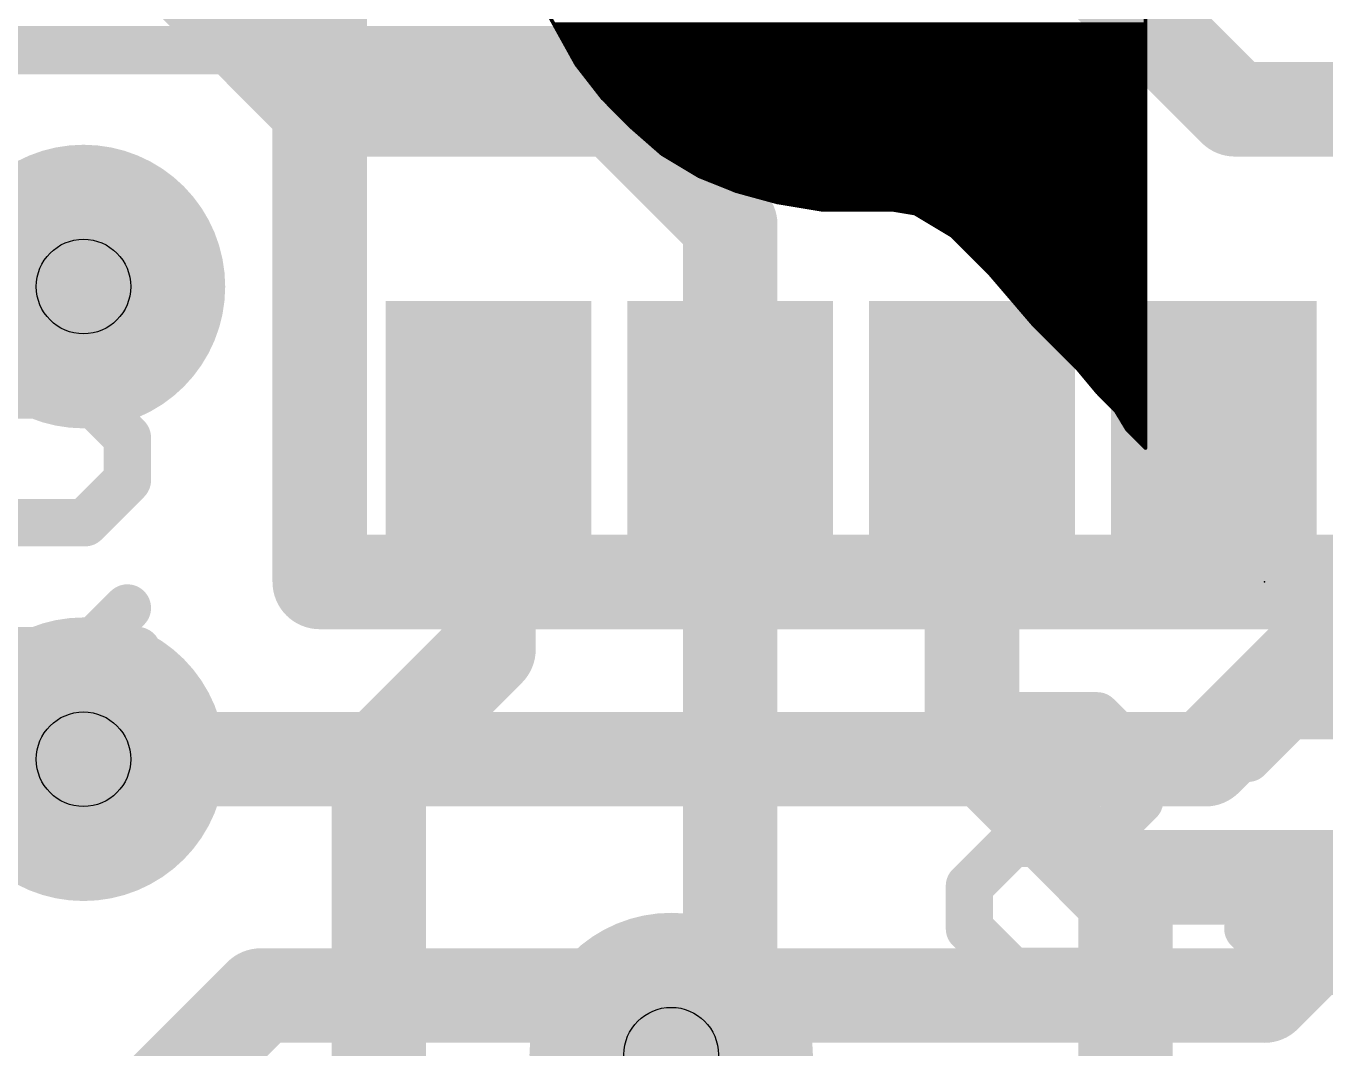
# Model space of a CAD drawing. Extents: x -47 to 60, y -34 to 22.
# Drawn here: x 4.132 to 7.627, y 8.746 to 11.495 of the extents above; entities that cross this region are included whole.
import ezdxf

# ---------------------------------------------------------------- set-up
doc = ezdxf.new("R2010")
doc.units = 0
for name, color, linetype in [('1', 12, 'CONTINUOUS'), ('16', 132, 'CONTINUOUS'), ('18', 110, 'CONTINUOUS'), ('21', 253, 'CONTINUOUS'), ('22', 53, 'CONTINUOUS'), ('23', 53, 'CONTINUOUS'), ('24', 53, 'CONTINUOUS'), ('29', 253, 'CONTINUOUS'), ('31', 253, 'CONTINUOUS'), ('44', 253, 'CONTINUOUS'), ('47', 253, 'CONTINUOUS')]:
    doc.layers.add(name, color=color, linetype=linetype)

# ---------------------------------------------------------------- blocks, each defined once
blk = doc.blocks.new('RECT')
blk.add_solid([(-0.5, -0.5), (0.5, -0.5), (-0.5, 0.5), (0.5, 0.5)])
blk = doc.blocks.new('ROUNDV')
at = {"const_width": 0.5}
blk.add_lwpolyline([(0, -0.25, 1), (0, 0.25, 1), (0, -0.25)], format="xyb", dxfattribs=at)

msp = doc.modelspace()

# ---------------------------------------------------------------- linework, layer by layer
at = {"layer": '1', "const_width": 0.254}
for points in [[(3.9688, 12.2238), (4.9213, 11.2713)], [(4.9213, 11.2713), (5.715, 11.2713)], [(5.715, 11.2713), (6.025, 10.9612)], [(6.025, 10.405), (6.025, 10.9612)], [(5.375, 10.405), (5.375, 9.82)], [(6.025, 10.405), (6.025, 8.89)], [(6.675, 10.405), (6.675, 9.5638)], [(5.375, 9.82), (5.08, 9.525)], [(6.675, 9.5638), (7.0313, 9.2075)], [(4.2862, 9.525), (5.08, 9.525)], [(8.89, 9.2075), (7.0313, 9.2075)], [(7.0313, 9.2075), (7.0875, 9.1513)], [(7.0875, 9.1513), (7.0875, 6.985)], [(4.2862, 8.4138), (4.7625, 8.89)], [(4.7625, 8.89), (5.7075, 8.89)], [(5.7075, 8.89), (5.8662, 8.7313)], [(6.025, 8.89), (5.8662, 8.7313)]]:
    msp.add_lwpolyline(points, dxfattribs=at)
at = {"layer": '1', "const_width": 0.127}
for points in [[(4.9213, 11.3347, 1), (4.9213, 11.2078)], [(5.7599, 11.3162, 1), (5.6701, 11.2263)], [(5.715, 11.2078, 1), (5.715, 11.3347)], [(4.8763, 11.2263, 1), (4.9662, 11.3162)], [(6.0885, 10.9612, 1), (5.9615, 10.9612)], [(5.9801, 10.9163, 1), (6.0699, 11.0062)], [(5.4385, 10.405, 1), (5.3115, 10.405)], [(6.0885, 10.405, 1), (5.9615, 10.405)], [(6.7385, 10.405, 1), (6.6115, 10.405)], [(5.9615, 10.405, 1), (6.0885, 10.405)], [(5.4199, 9.7751, 1), (5.3301, 9.8649)], [(5.3115, 9.82, 1), (5.4385, 9.82)], [(6.7199, 9.6087, 1), (6.6301, 9.5188)], [(4.2862, 9.5885, 1), (4.2862, 9.4615)], [(5.08, 9.4615, 1), (5.08, 9.5885)], [(5.0351, 9.5699, 1), (5.1249, 9.4801)], [(6.6115, 9.5638, 1), (6.7385, 9.5638)], [(7.0762, 9.2524, 1), (6.9863, 9.1626)], [(7.0313, 9.271, 1), (7.0313, 9.144)], [(6.9863, 9.1626, 1), (7.0762, 9.2524)], [(7.151, 9.1513, 1), (7.024, 9.1513)], [(7.0426, 9.1063, 1), (7.1324, 9.1962)], [(4.7625, 8.9535, 1), (4.7625, 8.8265)], [(4.8074, 8.8451, 1), (4.7176, 8.9349)], [(5.7524, 8.9349, 1), (5.6626, 8.8451)], [(5.7075, 8.8265, 1), (5.7075, 8.9535)], [(6.0699, 8.8451, 1), (5.9801, 8.9349)], [(5.9615, 8.89, 1), (6.0885, 8.89)], [(5.8213, 8.7762, 1), (5.9112, 8.6863)], [(5.8213, 8.6863, 1), (5.9112, 8.7762)]]:
    msp.add_lwpolyline(points, format="xyb", dxfattribs=at)
at = {"layer": '16', "const_width": 0.254}
for points in [[(7.3819, 11.2713), (5.1594, 13.4938)], [(8.7313, 11.2713), (7.3819, 11.2713)], [(8.255, 10.4775), (7.3025, 9.525)], [(3.6513, 10.16), (4.2862, 9.525)], [(8.5328, 9.9616), (7.4613, 8.89)], [(5.08, 9.525), (4.2862, 9.525)], [(7.3025, 9.525), (5.08, 9.525)], [(5.08, 8.4138), (5.08, 9.525)], [(6.025, 8.89), (5.8662, 8.7313)], [(7.4613, 8.89), (6.025, 8.89)]]:
    msp.add_lwpolyline(points, dxfattribs=at)
at = {"layer": '16', "const_width": 0.127}
for points in [[(7.3819, 11.3347, 1), (7.3819, 11.2078)], [(7.337, 11.2263, 1), (7.4268, 11.3162)], [(4.2862, 9.5885, 1), (4.2862, 9.4615)], [(5.08, 9.5885, 1), (5.08, 9.4615)], [(5.1435, 9.525, 1), (5.0165, 9.525)], [(5.08, 9.4615, 1), (5.08, 9.5885)], [(7.3025, 9.4615, 1), (7.3025, 9.5885)], [(4.2413, 9.4801, 1), (4.3312, 9.5699)], [(7.2576, 9.5699, 1), (7.3474, 9.4801)], [(6.025, 8.9535, 1), (6.025, 8.8265)], [(6.0699, 8.8451, 1), (5.9801, 8.9349)], [(7.4163, 8.9349, 1), (7.5062, 8.8451)], [(7.4613, 8.8265, 1), (7.4613, 8.9535)], [(5.8213, 8.7762, 1), (5.9112, 8.6863)]]:
    msp.add_lwpolyline(points, format="xyb", dxfattribs=at)
at = {"layer": '21'}
for points, const_width in [([(4.9213, 10.0013), (4.9213, 12.8588)], 0.254), ([(7.7788, 10.0013), (4.9213, 10.0013)], 0.254), ([(3.9733, 9.8171), (4.4309, 9.8171)], 0.127)]:
    msp.add_lwpolyline(points, dxfattribs=dict(at, const_width=const_width))
for points, const_width in [([(4.9213, 10.0648, 1), (4.9213, 9.9378)], 0.127), ([(4.8578, 10.0013, 1), (4.9848, 10.0013)], 0.127), ([(4.4309, 9.7853, 1), (4.4309, 9.8489)], 0.0635)]:
    msp.add_lwpolyline(points, format="xyb", dxfattribs=dict(at, const_width=const_width))
at = {"layer": '22'}
for points, const_width in [([(7.1413, 11.7313), (7.1413, 10.3613)], 0.01), ([(5.6113, 11.3913), (5.5113, 11.5713)], 0.01), ([(5.5508, 11.5), (7.1413, 11.5)], 0.01), ([(5.5564, 11.49), (7.1413, 11.49)], 0.01), ([(5.5619, 11.48), (7.1413, 11.48)], 0.01), ([(5.5675, 11.47), (7.1413, 11.47)], 0.01), ([(5.5731, 11.46), (7.1413, 11.46)], 0.01), ([(5.5786, 11.45), (7.1413, 11.45)], 0.01), ([(5.5842, 11.44), (7.1413, 11.44)], 0.01), ([(5.5897, 11.43), (7.1413, 11.43)], 0.01), ([(5.5953, 11.42), (7.1413, 11.42)], 0.01), ([(5.6008, 11.41), (7.1413, 11.41)], 0.01), ([(5.6064, 11.4), (7.1413, 11.4)], 0.01), ([(5.6813, 11.3013), (5.6113, 11.3913)], 0.01), ([(5.6122, 11.39), (7.1413, 11.39)], 0.01), ([(5.62, 11.38), (7.1413, 11.38)], 0.01), ([(5.6278, 11.37), (7.1413, 11.37)], 0.01), ([(5.6356, 11.36), (7.1413, 11.36)], 0.01), ([(5.6433, 11.35), (7.1413, 11.35)], 0.01), ([(5.6511, 11.34), (7.1413, 11.34)], 0.01), ([(5.6589, 11.33), (7.1413, 11.33)], 0.01), ([(5.6667, 11.32), (7.1413, 11.32)], 0.01), ([(5.6744, 11.31), (7.1413, 11.31)], 0.01), ([(5.7613, 11.2213), (5.6813, 11.3013)], 0.01), ([(5.6825, 11.3), (7.1413, 11.3)], 0.01), ([(5.6925, 11.29), (7.1413, 11.29)], 0.01), ([(5.7025, 11.28), (7.1413, 11.28)], 0.01), ([(5.7125, 11.27), (7.1413, 11.27)], 0.01), ([(5.7225, 11.26), (7.1413, 11.26)], 0.01), ([(5.7325, 11.25), (7.1413, 11.25)], 0.01), ([(5.7425, 11.24), (7.1413, 11.24)], 0.01), ([(5.7525, 11.23), (7.1413, 11.23)], 0.01), ([(5.8413, 11.1513), (5.7613, 11.2213)], 0.01), ([(5.7627, 11.22), (7.1413, 11.22)], 0.01), ([(5.7741, 11.21), (7.1413, 11.21)], 0.01), ([(5.7855, 11.2), (7.1413, 11.2)], 0.01), ([(5.797, 11.19), (7.1413, 11.19)], 0.01), ([(5.8084, 11.18), (7.1413, 11.18)], 0.01), ([(5.8198, 11.17), (7.1413, 11.17)], 0.01), ([(5.8313, 11.16), (7.1413, 11.16)], 0.01), ([(5.9413, 11.0913), (5.8413, 11.1513)], 0.01), ([(5.8433, 11.15), (7.1413, 11.15)], 0.01), ([(5.86, 11.14), (7.1413, 11.14)], 0.01), ([(5.8767, 11.13), (7.1413, 11.13)], 0.01), ([(5.8933, 11.12), (7.1413, 11.12)], 0.01), ([(5.91, 11.11), (7.1413, 11.11)], 0.01), ([(5.9267, 11.1), (7.1413, 11.1)], 0.01), ([(6.0413, 11.0513), (5.9413, 11.0913)], 0.01), ([(5.9444, 11.09), (7.1413, 11.09)], 0.01), ([(5.9694, 11.08), (7.1413, 11.08)], 0.01), ([(5.9944, 11.07), (7.1413, 11.07)], 0.01), ([(6.0194, 11.06), (7.1413, 11.06)], 0.01), ([(6.1513, 11.0213), (6.0413, 11.0513)], 0.01), ([(6.0458, 11.05), (7.1413, 11.05)], 0.01), ([(6.0825, 11.04), (7.1413, 11.04)], 0.01), ([(6.1192, 11.03), (7.1413, 11.03)], 0.01), ([(6.2713, 11.0013), (6.1513, 11.0213)], 0.01), ([(6.1588, 11.02), (7.1413, 11.02)], 0.01), ([(6.2188, 11.01), (7.1413, 11.01)], 0.01), ([(6.4613, 11.0013), (6.2713, 11.0013)], 0.01), ([(6.5213, 10.9913), (6.4613, 11.0013)], 0.01), ([(6.4688, 11), (7.1413, 11)], 0.01), ([(6.6213, 10.9313), (6.5213, 10.9913)], 0.01), ([(6.5233, 10.99), (7.1413, 10.99)], 0.01), ([(6.54, 10.98), (7.1413, 10.98)], 0.01), ([(6.5567, 10.97), (7.1413, 10.97)], 0.01), ([(6.5733, 10.96), (7.1413, 10.96)], 0.01), ([(6.59, 10.95), (7.1413, 10.95)], 0.01), ([(6.6067, 10.94), (7.1413, 10.94)], 0.01), ([(6.7213, 10.8313), (6.6213, 10.9313)], 0.01), ([(6.6225, 10.93), (7.1413, 10.93)], 0.01), ([(6.6325, 10.92), (7.1413, 10.92)], 0.01), ([(6.6425, 10.91), (7.1413, 10.91)], 0.01), ([(6.6525, 10.9), (7.1413, 10.9)], 0.01), ([(6.6625, 10.89), (7.1413, 10.89)], 0.01), ([(6.6725, 10.88), (7.1413, 10.88)], 0.01), ([(6.6825, 10.87), (7.1413, 10.87)], 0.01), ([(6.6925, 10.86), (7.1413, 10.86)], 0.01), ([(6.7025, 10.85), (7.1413, 10.85)], 0.01), ([(6.7125, 10.84), (7.1413, 10.84)], 0.01), ([(6.8413, 10.6913), (6.7213, 10.8313)], 0.01), ([(6.7223, 10.83), (7.1413, 10.83)], 0.01), ([(6.7309, 10.82), (7.1413, 10.82)], 0.01), ([(6.7395, 10.81), (7.1413, 10.81)], 0.01), ([(6.748, 10.8), (7.1413, 10.8)], 0.01), ([(6.7566, 10.79), (7.1413, 10.79)], 0.01), ([(6.7652, 10.78), (7.1413, 10.78)], 0.01), ([(6.7738, 10.77), (7.1413, 10.77)], 0.01), ([(6.7823, 10.76), (7.1413, 10.76)], 0.01), ([(6.7909, 10.75), (7.1413, 10.75)], 0.01), ([(6.7995, 10.74), (7.1413, 10.74)], 0.01), ([(6.808, 10.73), (7.1413, 10.73)], 0.01), ([(6.8166, 10.72), (7.1413, 10.72)], 0.01), ([(6.8252, 10.71), (7.1413, 10.71)], 0.01), ([(6.8338, 10.7), (7.1413, 10.7)], 0.01), ([(6.9613, 10.5713), (6.8413, 10.6913)], 0.01), ([(6.8425, 10.69), (7.1413, 10.69)], 0.01), ([(6.8525, 10.68), (7.1413, 10.68)], 0.01), ([(6.8625, 10.67), (7.1413, 10.67)], 0.01), ([(6.8725, 10.66), (7.1413, 10.66)], 0.01), ([(6.8825, 10.65), (7.1413, 10.65)], 0.01), ([(6.8925, 10.64), (7.1413, 10.64)], 0.01), ([(6.9025, 10.63), (7.1413, 10.63)], 0.01), ([(6.9125, 10.62), (7.1413, 10.62)], 0.01), ([(6.9225, 10.61), (7.1413, 10.61)], 0.01), ([(6.9325, 10.6), (7.1413, 10.6)], 0.01), ([(6.9425, 10.59), (7.1413, 10.59)], 0.01), ([(4.0611, 10.5035), (4.2899, 10.5035)], 0.127), ([(4.2899, 10.5035), (4.4042, 10.3891)], 0.127), ([(6.9525, 10.58), (7.1413, 10.58)], 0.01), ([(7.0113, 10.5113), (6.9613, 10.5713)], 0.01), ([(6.9623, 10.57), (7.1413, 10.57)], 0.01), ([(6.9706, 10.56), (7.1413, 10.56)], 0.01), ([(6.979, 10.55), (7.1413, 10.55)], 0.01), ([(6.9873, 10.54), (7.1413, 10.54)], 0.01), ([(6.9956, 10.53), (7.1413, 10.53)], 0.01), ([(7.004, 10.52), (7.1413, 10.52)], 0.01), ([(7.0613, 10.4612), (7.0113, 10.5113)], 0.01), ([(7.0125, 10.51), (7.1413, 10.51)], 0.01), ([(7.0225, 10.5), (7.1413, 10.5)], 0.01), ([(7.0325, 10.49), (7.1413, 10.49)], 0.01), ([(4.4042, 10.3891), (4.4042, 10.2747)], 0.127), ([(7.0425, 10.48), (7.1413, 10.48)], 0.01), ([(7.0525, 10.47), (7.1413, 10.47)], 0.01), ([(7.0913, 10.4113), (7.0613, 10.4612)], 0.01), ([(7.062, 10.46), (7.1413, 10.46)], 0.01), ([(7.068, 10.45), (7.1413, 10.45)], 0.01), ([(7.074, 10.44), (7.1413, 10.44)], 0.01), ([(7.08, 10.43), (7.1413, 10.43)], 0.01), ([(7.086, 10.42), (7.1413, 10.42)], 0.01), ([(7.1413, 10.3613), (7.0913, 10.4113)], 0.01), ([(7.0925, 10.41), (7.1413, 10.41)], 0.01), ([(7.1025, 10.4), (7.1413, 10.4)], 0.01), ([(7.1125, 10.39), (7.1413, 10.39)], 0.01), ([(7.1225, 10.38), (7.1413, 10.38)], 0.01), ([(7.1325, 10.37), (7.1413, 10.37)], 0.01), ([(4.4042, 10.2747), (4.2899, 10.1603)], 0.127), ([(4.2899, 10.1603), (4.0611, 10.1603)], 0.127), ([(4.2899, 9.8171), (4.4042, 9.9315)], 0.127), ([(4.0611, 9.8171), (4.2899, 9.8171)], 0.127), ([(6.668, 9.5274), (6.7824, 9.6418)], 0.127), ([(6.7824, 9.6418), (7.0112, 9.6418)], 0.127), ([(7.0112, 9.6418), (7.1256, 9.5274)], 0.127), ([(7.4164, 9.5274), (7.5308, 9.6418)], 0.127), ([(7.5308, 9.6418), (7.7596, 9.6418)], 0.127), ([(7.1256, 9.5274), (7.1256, 9.413)], 0.127), ([(7.1256, 9.413), (7.0112, 9.2986)], 0.127), ([(6.7824, 9.2986), (6.668, 9.1842)], 0.127), ([(7.0112, 9.2986), (6.7824, 9.2986)], 0.127), ([(6.668, 9.1842), (6.668, 9.0698)], 0.127), ([(6.668, 9.0698), (6.7824, 8.9554)], 0.127), ([(7.0112, 8.9554), (7.1256, 9.0698)], 0.127), ([(7.5308, 8.9554), (7.4164, 9.0698)], 0.127), ([(6.7824, 8.9554), (7.0112, 8.9554)], 0.127), ([(7.7596, 8.9554), (7.5308, 8.9554)], 0.127)]:
    msp.add_lwpolyline(points, dxfattribs=dict(at, const_width=const_width))
for points, const_width in [([(5.5508, 11.5025, 1), (5.5508, 11.4975)], 0.005), ([(7.1413, 11.4975, 1), (7.1413, 11.5025)], 0.005), ([(5.5564, 11.4925, 1), (5.5564, 11.4875)], 0.005), ([(5.5619, 11.4825, 1), (5.5619, 11.4775)], 0.005), ([(5.5675, 11.4725, 1), (5.5675, 11.4675)], 0.005), ([(5.5731, 11.4625, 1), (5.5731, 11.4575)], 0.005), ([(7.1413, 11.4875, 1), (7.1413, 11.4925)], 0.005), ([(7.1413, 11.4775, 1), (7.1413, 11.4825)], 0.005), ([(7.1413, 11.4675, 1), (7.1413, 11.4725)], 0.005), ([(7.1413, 11.4575, 1), (7.1413, 11.4625)], 0.005), ([(5.5786, 11.4525, 1), (5.5786, 11.4475)], 0.005), ([(5.5842, 11.4425, 1), (5.5842, 11.4375)], 0.005), ([(5.5897, 11.4325, 1), (5.5897, 11.4275)], 0.005), ([(7.1413, 11.4475, 1), (7.1413, 11.4525)], 0.005), ([(7.1413, 11.4375, 1), (7.1413, 11.4425)], 0.005), ([(7.1413, 11.4275, 1), (7.1413, 11.4325)], 0.005), ([(5.5953, 11.4225, 1), (5.5953, 11.4175)], 0.005), ([(5.6008, 11.4125, 1), (5.6008, 11.4075)], 0.005), ([(5.6064, 11.4025, 1), (5.6064, 11.3975)], 0.005), ([(5.6132, 11.3928, 1), (5.6093, 11.3897)], 0.005), ([(5.6091, 11.39, 1), (5.6134, 11.3925)], 0.005), ([(5.6122, 11.3925, 1), (5.6122, 11.3875)], 0.005), ([(7.1413, 11.4175, 1), (7.1413, 11.4225)], 0.005), ([(7.1413, 11.4075, 1), (7.1413, 11.4125)], 0.005), ([(7.1413, 11.3975, 1), (7.1413, 11.4025)], 0.005), ([(7.1413, 11.3875, 1), (7.1413, 11.3925)], 0.005), ([(5.62, 11.3825, 1), (5.62, 11.3775)], 0.005), ([(5.6278, 11.3725, 1), (5.6278, 11.3675)], 0.005), ([(5.6356, 11.3625, 1), (5.6356, 11.3575)], 0.005), ([(7.1413, 11.3775, 1), (7.1413, 11.3825)], 0.005), ([(7.1413, 11.3675, 1), (7.1413, 11.3725)], 0.005), ([(7.1413, 11.3575, 1), (7.1413, 11.3625)], 0.005), ([(5.6433, 11.3525, 1), (5.6433, 11.3475)], 0.005), ([(5.6511, 11.3425, 1), (5.6511, 11.3375)], 0.005), ([(5.6589, 11.3325, 1), (5.6589, 11.3275)], 0.005), ([(5.6667, 11.3225, 1), (5.6667, 11.3175)], 0.005), ([(7.1413, 11.3475, 1), (7.1413, 11.3525)], 0.005), ([(7.1413, 11.3375, 1), (7.1413, 11.3425)], 0.005), ([(7.1413, 11.3275, 1), (7.1413, 11.3325)], 0.005), ([(7.1413, 11.3175, 1), (7.1413, 11.3225)], 0.005), ([(5.6744, 11.3125, 1), (5.6744, 11.3075)], 0.005), ([(5.683, 11.303, 1), (5.6795, 11.2995)], 0.005), ([(5.6793, 11.2997, 1), (5.6832, 11.3028)], 0.005), ([(5.6825, 11.3025, 1), (5.6825, 11.2975)], 0.005), ([(5.6925, 11.2925, 1), (5.6925, 11.2875)], 0.005), ([(7.1413, 11.3075, 1), (7.1413, 11.3125)], 0.005), ([(7.1413, 11.2975, 1), (7.1413, 11.3025)], 0.005), ([(7.1413, 11.2875, 1), (7.1413, 11.2925)], 0.005), ([(5.7025, 11.2825, 1), (5.7025, 11.2775)], 0.005), ([(5.7125, 11.2725, 1), (5.7125, 11.2675)], 0.005), ([(5.7225, 11.2625, 1), (5.7225, 11.2575)], 0.005), ([(5.7325, 11.2525, 1), (5.7325, 11.2475)], 0.005), ([(7.1413, 11.2775, 1), (7.1413, 11.2825)], 0.005), ([(7.1413, 11.2675, 1), (7.1413, 11.2725)], 0.005), ([(7.1413, 11.2575, 1), (7.1413, 11.2625)], 0.005), ([(7.1413, 11.2475, 1), (7.1413, 11.2525)], 0.005), ([(5.7425, 11.2425, 1), (5.7425, 11.2375)], 0.005), ([(5.7525, 11.2325, 1), (5.7525, 11.2275)], 0.005), ([(5.7629, 11.2231, 1), (5.7596, 11.2194)], 0.005), ([(5.7595, 11.2195, 1), (5.763, 11.223)], 0.005), ([(5.7627, 11.2225, 1), (5.7627, 11.2175)], 0.005), ([(7.1413, 11.2375, 1), (7.1413, 11.2425)], 0.005), ([(7.1413, 11.2275, 1), (7.1413, 11.2325)], 0.005), ([(7.1413, 11.2175, 1), (7.1413, 11.2225)], 0.005), ([(5.7741, 11.2125, 1), (5.7741, 11.2075)], 0.005), ([(5.7855, 11.2025, 1), (5.7855, 11.1975)], 0.005), ([(5.797, 11.1925, 1), (5.797, 11.1875)], 0.005), ([(5.8084, 11.1825, 1), (5.8084, 11.1775)], 0.005), ([(7.1413, 11.2075, 1), (7.1413, 11.2125)], 0.005), ([(7.1413, 11.1975, 1), (7.1413, 11.2025)], 0.005), ([(7.1413, 11.1875, 1), (7.1413, 11.1925)], 0.005), ([(7.1413, 11.1775, 1), (7.1413, 11.1825)], 0.005), ([(5.8198, 11.1725, 1), (5.8198, 11.1675)], 0.005), ([(5.8313, 11.1625, 1), (5.8313, 11.1575)], 0.005), ([(5.8425, 11.1534, 1), (5.84, 11.1491)], 0.005), ([(5.8396, 11.1494, 1), (5.8429, 11.1531)], 0.005), ([(5.8433, 11.1525, 1), (5.8433, 11.1475)], 0.005), ([(7.1413, 11.1675, 1), (7.1413, 11.1725)], 0.005), ([(7.1413, 11.1575, 1), (7.1413, 11.1625)], 0.005), ([(7.1413, 11.1475, 1), (7.1413, 11.1525)], 0.005), ([(5.86, 11.1425, 1), (5.86, 11.1375)], 0.005), ([(5.8767, 11.1325, 1), (5.8767, 11.1275)], 0.005), ([(5.8933, 11.1225, 1), (5.8933, 11.1175)], 0.005), ([(5.91, 11.1125, 1), (5.91, 11.1075)], 0.005), ([(7.1413, 11.1375, 1), (7.1413, 11.1425)], 0.005), ([(7.1413, 11.1275, 1), (7.1413, 11.1325)], 0.005), ([(7.1413, 11.1175, 1), (7.1413, 11.1225)], 0.005), ([(7.1413, 11.1075, 1), (7.1413, 11.1125)], 0.005), ([(5.9267, 11.1025, 1), (5.9267, 11.0975)], 0.005), ([(5.9422, 11.0936, 1), (5.9403, 11.0889)], 0.005), ([(5.94, 11.0891, 1), (5.9425, 11.0934)], 0.005), ([(5.9444, 11.0925, 1), (5.9444, 11.0875)], 0.005), ([(5.9694, 11.0825, 1), (5.9694, 11.0775)], 0.005), ([(7.1413, 11.0975, 1), (7.1413, 11.1025)], 0.005), ([(7.1413, 11.0875, 1), (7.1413, 11.0925)], 0.005), ([(7.1413, 11.0775, 1), (7.1413, 11.0825)], 0.005), ([(5.9944, 11.0725, 1), (5.9944, 11.0675)], 0.005), ([(6.0194, 11.0625, 1), (6.0194, 11.0575)], 0.005), ([(6.0419, 11.0537, 1), (6.0406, 11.0488)], 0.005), ([(6.0403, 11.0489, 1), (6.0422, 11.0536)], 0.005), ([(6.0458, 11.0525, 1), (6.0458, 11.0475)], 0.005), ([(6.0825, 11.0425, 1), (6.0825, 11.0375)], 0.005), ([(7.1413, 11.0675, 1), (7.1413, 11.0725)], 0.005), ([(7.1413, 11.0575, 1), (7.1413, 11.0625)], 0.005), ([(7.1413, 11.0475, 1), (7.1413, 11.0525)], 0.005), ([(7.1413, 11.0375, 1), (7.1413, 11.0425)], 0.005), ([(6.1192, 11.0325, 1), (6.1192, 11.0275)], 0.005), ([(6.1517, 11.0237, 1), (6.1508, 11.0188)], 0.005), ([(6.1506, 11.0188, 1), (6.1519, 11.0237)], 0.005), ([(6.1588, 11.0225, 1), (6.1588, 11.0175)], 0.005), ([(6.2188, 11.0125, 1), (6.2188, 11.0075)], 0.005), ([(7.1413, 11.0275, 1), (7.1413, 11.0325)], 0.005), ([(7.1413, 11.0175, 1), (7.1413, 11.0225)], 0.005), ([(7.1413, 11.0075, 1), (7.1413, 11.0125)], 0.005), ([(6.2713, 11.0038, 1), (6.2713, 10.9988)], 0.005), ([(6.2708, 10.9988, 1), (6.2717, 11.0037)], 0.005), ([(6.4617, 11.0037, 1), (6.4608, 10.9988)], 0.005), ([(6.4613, 10.9988, 1), (6.4613, 11.0038)], 0.005), ([(6.4688, 11.0025, 1), (6.4688, 10.9975)], 0.005), ([(6.5225, 10.9934, 1), (6.52, 10.9891)], 0.005), ([(6.5208, 10.9888, 1), (6.5217, 10.9937)], 0.005), ([(6.5233, 10.9925, 1), (6.5233, 10.9875)], 0.005), ([(6.54, 10.9825, 1), (6.54, 10.9775)], 0.005), ([(6.5567, 10.9725, 1), (6.5567, 10.9675)], 0.005), ([(7.1413, 10.9975, 1), (7.1413, 11.0025)], 0.005), ([(7.1413, 10.9875, 1), (7.1413, 10.9925)], 0.005), ([(7.1413, 10.9775, 1), (7.1413, 10.9825)], 0.005), ([(7.1413, 10.9675, 1), (7.1413, 10.9725)], 0.005), ([(6.5733, 10.9625, 1), (6.5733, 10.9575)], 0.005), ([(6.59, 10.9525, 1), (6.59, 10.9475)], 0.005), ([(6.6067, 10.9425, 1), (6.6067, 10.9375)], 0.005), ([(7.1413, 10.9575, 1), (7.1413, 10.9625)], 0.005), ([(7.1413, 10.9475, 1), (7.1413, 10.9525)], 0.005), ([(7.1413, 10.9375, 1), (7.1413, 10.9425)], 0.005), ([(6.623, 10.933, 1), (6.6195, 10.9295)], 0.005), ([(6.62, 10.9291, 1), (6.6225, 10.9334)], 0.005), ([(6.6225, 10.9325, 1), (6.6225, 10.9275)], 0.005), ([(6.6325, 10.9225, 1), (6.6325, 10.9175)], 0.005), ([(6.6425, 10.9125, 1), (6.6425, 10.9075)], 0.005), ([(6.6525, 10.9025, 1), (6.6525, 10.8975)], 0.005), ([(7.1413, 10.9275, 1), (7.1413, 10.9325)], 0.005), ([(7.1413, 10.9175, 1), (7.1413, 10.9225)], 0.005), ([(7.1413, 10.9075, 1), (7.1413, 10.9125)], 0.005), ([(7.1413, 10.8975, 1), (7.1413, 10.9025)], 0.005), ([(6.6625, 10.8925, 1), (6.6625, 10.8875)], 0.005), ([(6.6725, 10.8825, 1), (6.6725, 10.8775)], 0.005), ([(6.6825, 10.8725, 1), (6.6825, 10.8675)], 0.005), ([(7.1413, 10.8875, 1), (7.1413, 10.8925)], 0.005), ([(7.1413, 10.8775, 1), (7.1413, 10.8825)], 0.005), ([(7.1413, 10.8675, 1), (7.1413, 10.8725)], 0.005), ([(6.6925, 10.8625, 1), (6.6925, 10.8575)], 0.005), ([(6.7025, 10.8525, 1), (6.7025, 10.8475)], 0.005), ([(6.7125, 10.8425, 1), (6.7125, 10.8375)], 0.005), ([(6.7231, 10.8329, 1), (6.7194, 10.8296)], 0.005), ([(6.7195, 10.8295, 1), (6.723, 10.833)], 0.005), ([(6.7223, 10.8325, 1), (6.7223, 10.8275)], 0.005), ([(7.1413, 10.8575, 1), (7.1413, 10.8625)], 0.005), ([(7.1413, 10.8475, 1), (7.1413, 10.8525)], 0.005), ([(7.1413, 10.8375, 1), (7.1413, 10.8425)], 0.005), ([(7.1413, 10.8275, 1), (7.1413, 10.8325)], 0.005), ([(6.7309, 10.8225, 1), (6.7309, 10.8175)], 0.005), ([(6.7395, 10.8125, 1), (6.7395, 10.8075)], 0.005), ([(6.748, 10.8025, 1), (6.748, 10.7975)], 0.005), ([(7.1413, 10.8175, 1), (7.1413, 10.8225)], 0.005), ([(7.1413, 10.8075, 1), (7.1413, 10.8125)], 0.005), ([(7.1413, 10.7975, 1), (7.1413, 10.8025)], 0.005), ([(6.7566, 10.7925, 1), (6.7566, 10.7875)], 0.005), ([(6.7652, 10.7825, 1), (6.7652, 10.7775)], 0.005), ([(6.7738, 10.7725, 1), (6.7738, 10.7675)], 0.005), ([(6.7823, 10.7625, 1), (6.7823, 10.7575)], 0.005), ([(7.1413, 10.7875, 1), (7.1413, 10.7925)], 0.005), ([(7.1413, 10.7775, 1), (7.1413, 10.7825)], 0.005), ([(7.1413, 10.7675, 1), (7.1413, 10.7725)], 0.005), ([(7.1413, 10.7575, 1), (7.1413, 10.7625)], 0.005), ([(6.7909, 10.7525, 1), (6.7909, 10.7475)], 0.005), ([(6.7995, 10.7425, 1), (6.7995, 10.7375)], 0.005), ([(6.808, 10.7325, 1), (6.808, 10.7275)], 0.005), ([(7.1413, 10.7475, 1), (7.1413, 10.7525)], 0.005), ([(7.1413, 10.7375, 1), (7.1413, 10.7425)], 0.005), ([(7.1413, 10.7275, 1), (7.1413, 10.7325)], 0.005), ([(6.8166, 10.7225, 1), (6.8166, 10.7175)], 0.005), ([(6.8252, 10.7125, 1), (6.8252, 10.7075)], 0.005), ([(6.8338, 10.7025, 1), (6.8338, 10.6975)], 0.005), ([(6.843, 10.693, 1), (6.8395, 10.6895)], 0.005), ([(6.8394, 10.6896, 1), (6.8431, 10.6929)], 0.005), ([(7.1413, 10.7175, 1), (7.1413, 10.7225)], 0.005), ([(7.1413, 10.7075, 1), (7.1413, 10.7125)], 0.005), ([(7.1413, 10.6975, 1), (7.1413, 10.7025)], 0.005), ([(6.8425, 10.6925, 1), (6.8425, 10.6875)], 0.005), ([(6.8525, 10.6825, 1), (6.8525, 10.6775)], 0.005), ([(6.8625, 10.6725, 1), (6.8625, 10.6675)], 0.005), ([(6.8725, 10.6625, 1), (6.8725, 10.6575)], 0.005), ([(7.1413, 10.6875, 1), (7.1413, 10.6925)], 0.005), ([(7.1413, 10.6775, 1), (7.1413, 10.6825)], 0.005), ([(7.1413, 10.6675, 1), (7.1413, 10.6725)], 0.005), ([(7.1413, 10.6575, 1), (7.1413, 10.6625)], 0.005), ([(6.8825, 10.6525, 1), (6.8825, 10.6475)], 0.005), ([(6.8925, 10.6425, 1), (6.8925, 10.6375)], 0.005), ([(6.9025, 10.6325, 1), (6.9025, 10.6275)], 0.005), ([(7.1413, 10.6475, 1), (7.1413, 10.6525)], 0.005), ([(7.1413, 10.6375, 1), (7.1413, 10.6425)], 0.005), ([(7.1413, 10.6275, 1), (7.1413, 10.6325)], 0.005), ([(6.9125, 10.6225, 1), (6.9125, 10.6175)], 0.005), ([(6.9225, 10.6125, 1), (6.9225, 10.6075)], 0.005), ([(6.9325, 10.6025, 1), (6.9325, 10.5975)], 0.005), ([(6.9425, 10.5925, 1), (6.9425, 10.5875)], 0.005), ([(7.1413, 10.6175, 1), (7.1413, 10.6225)], 0.005), ([(7.1413, 10.6075, 1), (7.1413, 10.6125)], 0.005), ([(7.1413, 10.5975, 1), (7.1413, 10.6025)], 0.005), ([(7.1413, 10.5875, 1), (7.1413, 10.5925)], 0.005), ([(4.3123, 10.5259, 1), (4.2674, 10.481)], 0.0635), ([(4.2899, 10.4717, 1), (4.2899, 10.5352)], 0.0635), ([(6.9525, 10.5825, 1), (6.9525, 10.5775)], 0.005), ([(6.9632, 10.5729, 1), (6.9593, 10.5696)], 0.005), ([(6.9595, 10.5695, 1), (6.963, 10.573)], 0.005), ([(6.9623, 10.5725, 1), (6.9623, 10.5675)], 0.005), ([(6.9706, 10.5625, 1), (6.9706, 10.5575)], 0.005), ([(7.1413, 10.5775, 1), (7.1413, 10.5825)], 0.005), ([(7.1413, 10.5675, 1), (7.1413, 10.5725)], 0.005), ([(7.1413, 10.5575, 1), (7.1413, 10.5625)], 0.005), ([(6.979, 10.5525, 1), (6.979, 10.5475)], 0.005), ([(6.9873, 10.5425, 1), (6.9873, 10.5375)], 0.005), ([(6.9956, 10.5325, 1), (6.9956, 10.5275)], 0.005), ([(7.004, 10.5225, 1), (7.004, 10.5175)], 0.005), ([(7.1413, 10.5475, 1), (7.1413, 10.5525)], 0.005), ([(7.1413, 10.5375, 1), (7.1413, 10.5425)], 0.005), ([(7.1413, 10.5275, 1), (7.1413, 10.5325)], 0.005), ([(7.1413, 10.5175, 1), (7.1413, 10.5225)], 0.005), ([(7.013, 10.513, 1), (7.0095, 10.5095)], 0.005), ([(7.0093, 10.5096, 1), (7.0132, 10.5129)], 0.005), ([(7.0125, 10.5125, 1), (7.0125, 10.5075)], 0.005), ([(7.0225, 10.5025, 1), (7.0225, 10.4975)], 0.005), ([(7.0325, 10.4925, 1), (7.0325, 10.4875)], 0.005), ([(7.1413, 10.5075, 1), (7.1413, 10.5125)], 0.005), ([(7.1413, 10.4975, 1), (7.1413, 10.5025)], 0.005), ([(7.1413, 10.4875, 1), (7.1413, 10.4925)], 0.005), ([(4.436, 10.3891, 1), (4.3725, 10.3891)], 0.0635), ([(7.0425, 10.4825, 1), (7.0425, 10.4775)], 0.005), ([(7.0525, 10.4725, 1), (7.0525, 10.4675)], 0.005), ([(7.0634, 10.4625, 1), (7.0591, 10.46)], 0.005), ([(7.0595, 10.4595, 1), (7.063, 10.463)], 0.005), ([(7.062, 10.4625, 1), (7.062, 10.4575)], 0.005), ([(7.068, 10.4525, 1), (7.068, 10.4475)], 0.005), ([(7.1413, 10.4775, 1), (7.1413, 10.4825)], 0.005), ([(7.1413, 10.4675, 1), (7.1413, 10.4725)], 0.005), ([(7.1413, 10.4575, 1), (7.1413, 10.4625)], 0.005), ([(7.1413, 10.4475, 1), (7.1413, 10.4525)], 0.005), ([(4.3818, 10.3666, 1), (4.4267, 10.4115)], 0.0635), ([(7.074, 10.4425, 1), (7.074, 10.4375)], 0.005), ([(7.08, 10.4325, 1), (7.08, 10.4275)], 0.005), ([(7.086, 10.4225, 1), (7.086, 10.4175)], 0.005), ([(7.093, 10.413, 1), (7.0895, 10.4095)], 0.005), ([(7.1413, 10.4375, 1), (7.1413, 10.4425)], 0.005), ([(7.1413, 10.4275, 1), (7.1413, 10.4325)], 0.005), ([(7.1413, 10.4175, 1), (7.1413, 10.4225)], 0.005), ([(7.0891, 10.41, 1), (7.0934, 10.4125)], 0.005), ([(7.0925, 10.4125, 1), (7.0925, 10.4075)], 0.005), ([(7.1025, 10.4025, 1), (7.1025, 10.3975)], 0.005), ([(7.1125, 10.3925, 1), (7.1125, 10.3875)], 0.005), ([(7.1225, 10.3825, 1), (7.1225, 10.3775)], 0.005), ([(7.1413, 10.4075, 1), (7.1413, 10.4125)], 0.005), ([(7.1413, 10.3975, 1), (7.1413, 10.4025)], 0.005), ([(7.1413, 10.3875, 1), (7.1413, 10.3925)], 0.005), ([(7.1413, 10.3775, 1), (7.1413, 10.3825)], 0.005), ([(7.1325, 10.3725, 1), (7.1325, 10.3675)], 0.005), ([(7.1387, 10.3613, 1), (7.1438, 10.3613)], 0.005), ([(7.1395, 10.3595, 1), (7.143, 10.363)], 0.005), ([(7.1413, 10.3675, 1), (7.1413, 10.3725)], 0.005), ([(4.4267, 10.2522, 1), (4.3818, 10.2971)], 0.0635), ([(4.3725, 10.2747, 1), (4.436, 10.2747)], 0.0635), ([(4.2674, 10.1827, 1), (4.3123, 10.1378)], 0.0635), ([(4.2899, 10.1285, 1), (4.2899, 10.192)], 0.0635), ([(4.4267, 9.909, 1), (4.3818, 9.9539)], 0.0635), ([(4.2674, 9.8396, 1), (4.3123, 9.7946)], 0.0635), ([(4.2899, 9.7853, 1), (4.2899, 9.8489)], 0.0635), ([(6.7824, 9.6735, 1), (6.7824, 9.61)], 0.0635), ([(6.8048, 9.6193, 1), (6.7599, 9.6642)], 0.0635), ([(7.0336, 9.6642, 1), (6.9887, 9.6193)], 0.0635), ([(7.0112, 9.61, 1), (7.0112, 9.6735)], 0.0635), ([(7.5308, 9.6735, 1), (7.5308, 9.61)], 0.0635), ([(7.5533, 9.6193, 1), (7.5084, 9.6642)], 0.0635), ([(6.6455, 9.5498, 1), (6.6904, 9.5049)], 0.0635), ([(7.1573, 9.5274, 1), (7.0938, 9.5274)], 0.0635), ([(7.1031, 9.5049, 1), (7.148, 9.5498)], 0.0635), ([(7.394, 9.5498, 1), (7.4389, 9.5049)], 0.0635), ([(7.148, 9.3905, 1), (7.1031, 9.4354)], 0.0635), ([(7.0938, 9.413, 1), (7.1573, 9.413)], 0.0635), ([(6.7824, 9.3303, 1), (6.7824, 9.2668)], 0.0635), ([(6.8048, 9.2761, 1), (6.7599, 9.321)], 0.0635), ([(6.9887, 9.321, 1), (7.0336, 9.2761)], 0.0635), ([(7.0112, 9.2668, 1), (7.0112, 9.3303)], 0.0635), ([(6.6997, 9.1842, 1), (6.6362, 9.1842)], 0.0635), ([(6.6455, 9.2067, 1), (6.6904, 9.1617)], 0.0635), ([(6.6904, 9.0923, 1), (6.6455, 9.0474)], 0.0635), ([(7.148, 9.0474, 1), (7.1031, 9.0923)], 0.0635), ([(7.4389, 9.0923, 1), (7.394, 9.0474)], 0.0635), ([(6.6362, 9.0698, 1), (6.6997, 9.0698)], 0.0635), ([(6.7824, 8.9872, 1), (6.7824, 8.9237)], 0.0635), ([(7.0112, 8.9237, 1), (7.0112, 8.9872)], 0.0635), ([(7.5308, 8.9872, 1), (7.5308, 8.9237)], 0.0635), ([(6.7599, 8.933, 1), (6.8048, 8.9779)], 0.0635), ([(6.9887, 8.9779, 1), (7.0336, 8.933)], 0.0635), ([(7.5084, 8.933, 1), (7.5533, 8.9779)], 0.0635)]:
    msp.add_lwpolyline(points, format="xyb", dxfattribs=dict(at, const_width=const_width))
at = {"layer": '23'}
msp.add_point((6.35, 11.43), dxfattribs=at)
at = {"layer": '24'}
msp.add_point((7.4613, 10.0013), dxfattribs=at)
at = {"layer": '44'}
for centre in [(4.2862, 10.795), (4.2862, 9.525), (5.8662, 8.7313)]:
    msp.add_circle(centre, 0.127, dxfattribs=at)
at = {"layer": '47', "const_width": 0.13}
msp.add_lwpolyline([(6.35, 11.43), (-5.76, 11.43)], dxfattribs=at)
at = {"layer": '47', "const_width": 0.065}
msp.add_lwpolyline([(6.35, 11.3975, 1), (6.35, 11.4625)], format="xyb", dxfattribs=at)

# ---------------------------------------------------------------- block references
at = {"layer": '1', "xscale": 0.5, "yscale": 0.35, "rotation": 270}
for p in [(5.375, 10.405), (6.025, 10.405), (6.675, 10.405), (7.325, 10.405)]:
    msp.add_blockref('RECT', p, dxfattribs=at)
at = {"layer": '18', "xscale": 0.762, "yscale": 0.762}
for p in [(4.2862, 10.795), (4.2862, 10.795), (4.2862, 9.525), (4.2862, 9.525), (5.8662, 8.7313), (5.8662, 8.7313)]:
    msp.add_blockref('ROUNDV', p, dxfattribs=at)
at = {"layer": '29', "xscale": 0.7032, "yscale": 0.5532, "rotation": 270}
for p in [(5.375, 10.405), (6.025, 10.405), (6.675, 10.405), (7.325, 10.405)]:
    msp.add_blockref('RECT', p, dxfattribs=at)
at = {"layer": '31', "xscale": 0.5, "yscale": 0.35, "rotation": 270}
for p in [(5.375, 10.405), (6.025, 10.405), (6.675, 10.405), (7.325, 10.405)]:
    msp.add_blockref('RECT', p, dxfattribs=at)

doc.saveas('drawing.dxf')
